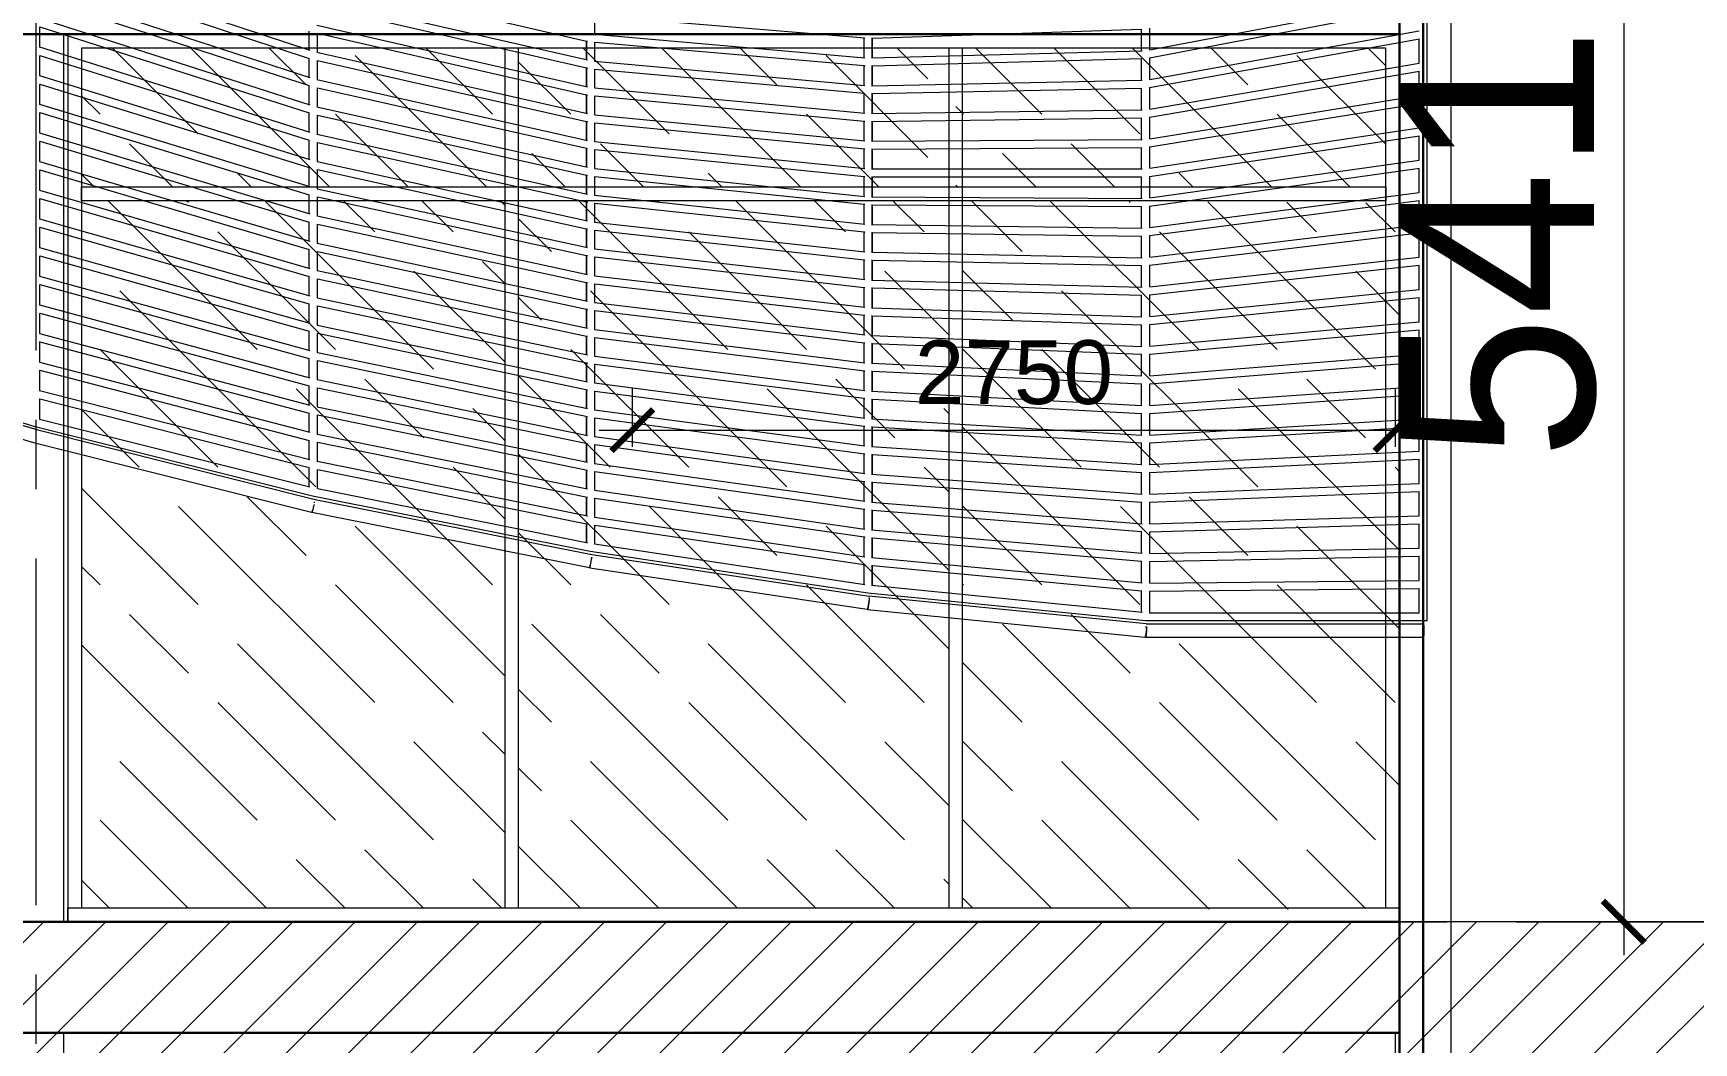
# Model space of a CAD drawing. Header units: millimetres. Extents: x 886808 to 1650903, y -1008069 to 230892.
# Drawn here: x 1042512 to 1048497, y -351847 to -348206 of the extents above; entities that cross this region are included whole.
import ezdxf

# ---------------------------------------------------------------- set-up
doc = ezdxf.new("R2010")
doc.units = ezdxf.units.MM
doc.linetypes.add('ACAD_ISO07W100', pattern=[3, 0, -3])
doc.linetypes.add('CENTER', pattern=[2, 1.25, -0.25, 0.25, -0.25])
doc.layers.get('0').update_dxf_attribs({"lineweight": 0})
for name, color, linetype, lineweight in [('03- Net Cua- 153', 153, 'Continuous', 9), ('8l NET TO', 8, 'Continuous', 9), ('A-Wall', 113, 'Continuous', 30), ('A_Dim', 8, 'Continuous', 5)]:
    doc.layers.add(name, color=color, linetype=linetype, lineweight=lineweight)
doc.styles.add('ISO2', font='')
doc.styles.add('TIÊU ĐỀ', font='arial.ttf', dxfattribs={"height": 230})
doc.styles.get('ISO2').set_extended_font_data('.VnAvantH')
doc.dimstyles.new('1-100', dxfattribs={"dimtxt": 230, "dimasz": 150, "dimexe": 150, "dimexo": 300, "dimgap": 90, "dimtad": 1, "dimdec": 0, "dimrnd": 5, "dimzin": 0, "dimtxsty": 'TIÊU ĐỀ', "dimblk": 'ARCHTICK', "dimcen": 100, "dimdle": 120, "dimclrd": 256, "dimclre": 256, "dimclrt": 2, "dimadec": 0, "dimazin": 0, "dimtfac": 1, "dimtdec": 0, "dimtix": 1, "dimtmove": 1, "dimatfit": 3, "dimldrblk": 'OPEN30', "dimfxl": 900, "dimtolj": 1, "dimtzin": 0, "dimlwd": 13, "dimlwe": 13, "dimarcsym": 1})
doc.dimstyles.new('Copy of 1-100-Ll', dxfattribs={"dimtxt": 700, "dimasz": 150, "dimexe": 150, "dimexo": 300, "dimgap": 90, "dimtad": 1, "dimdec": 0, "dimrnd": 5, "dimzin": 0, "dimtxsty": 'ISO2', "dimblk": 'ARCHTICK', "dimcen": 100, "dimdle": 120, "dimclrd": 256, "dimclre": 256, "dimclrt": 2, "dimadec": 0, "dimazin": 0, "dimtfac": 1, "dimtdec": 0, "dimtix": 1, "dimtmove": 1, "dimatfit": 3, "dimldrblk": 'OPEN30', "dimfxl": 900, "dimtolj": 1, "dimtzin": 0, "dimlwd": 13, "dimlwe": 13, "dimarcsym": 1})

# ---------------------------------------------------------------- blocks, each defined once
blk = doc.blocks.new('A$C62D649C3')
at = {"transparency": 33554636}
for p, q in [((32314.3, 9335.7), (32314.3, 12869.2)), ((27313.3, 11714.2), (28287.2, 11392.6)), ((27315.1, 11683.5), (28285.1, 11363.2)), ((27313.4, 11610.9), (28287.2, 11294.2)), ((28315.1, 11650.2), (29285.1, 11425.6)), ((27315.1, 11580.3), (28285.1, 11264.8)), ((28313.2, 11581.7), (29287.9, 11357.6)), ((28315.1, 11551.9), (29285.1, 11328.9)), ((31315.1, 11394.2), (32285.8, 11578.7)), ((27313.4, 11507.7), (28287.2, 11195.8)), ((29315.1, 11449.9), (29315.1, 11518)), ((29315.1, 11517.9), (30287.9, 11436.8)), ((31313.6, 11364.9), (32286.9, 11549.9)), ((27315.1, 11477.1), (28285.1, 11166.4)), ((27315.1, 11403.9), (27315.1, 11477.1)), ((28285.1, 11393.4), (28285.1, 11461.7)), ((28313.3, 11483.3), (29287.9, 11260.9)), ((28315.1, 11384.6), (28315.1, 11453.6)), ((28315.1, 11453.6), (29285.1, 11232.2)), ((29313.2, 11450), (30287.9, 11365.5)), ((30285.1, 11365.7), (30285.1, 11437.1)), ((30285.8, 11365.7), (30285.8, 11437)), ((30312.2, 11436.3), (30314.3, 11436.4)), ((30314.3, 11436.4), (30315.1, 11436.4)), ((30314.3, 11364.8), (30314.3, 11436.4)), ((30315.1, 11436.4), (31285.1, 11468.7)), ((30315.1, 11364.8), (30315.1, 11436.4)), ((31285.1, 11390.7), (31285.1, 11468.8)), ((31313.6, 11258.1), (32286.8, 11433.3)), ((31315.1, 11394.2), (31315.1, 11472)), ((31315.1, 11287.3), (32285.8, 11462.1)), ((32285.8, 11345.5), (32285.8, 11433.1)), ((27313.5, 11404.4), (28287.1, 11097.4)), ((27315.1, 11300.6), (27315.1, 11373.9)), ((27315.1, 11373.8), (28285.1, 11068)), ((28313.3, 11385), (29287.9, 11164.2)), ((29285.1, 11425.6), (29285.8, 11425.4)), ((29285.1, 11358.2), (29285.1, 11425.6)), ((29285.8, 11358.1), (29285.8, 11425.4)), ((29285.8, 11425.4), (29287.9, 11424.9)), ((29315.1, 11421.2), (30285.1, 11337.1)), ((29315.1, 11353.1), (29315.1, 11421.2)), ((30312.2, 11364.7), (31287.1, 11390.8)), ((28285.1, 11294.9), (28285.1, 11363.3)), ((28315.1, 11286.3), (28315.1, 11355.3)), ((28315.1, 11355.3), (28315.1, 11355.3)), ((28315.1, 11355.3), (29285.1, 11135.6)), ((29285.1, 11328.9), (29285.8, 11328.7)), ((29285.1, 11261.5), (29285.1, 11328.9)), ((29285.8, 11261.4), (29285.8, 11328.7)), ((29285.8, 11328.7), (29287.9, 11328.2)), ((29313.2, 11353.3), (30287.9, 11265.5)), ((29315.1, 11256.4), (29315.1, 11324.5)), ((29315.1, 11324.4), (30285.1, 11237.1)), ((30285.1, 11265.8), (30285.1, 11337.1)), ((30285.1, 11337.1), (30285.8, 11337)), ((30285.8, 11265.7), (30285.8, 11337)), ((30285.8, 11337), (30287.9, 11336.8)), ((30312.2, 11336.2), (30314.3, 11336.2)), ((30314.3, 11336.2), (30315.1, 11336.3)), ((30314.3, 11264.7), (30314.3, 11336.2)), ((30315.1, 11336.3), (31285.1, 11362.1)), ((30315.1, 11264.7), (30315.1, 11336.3)), ((31285.1, 11284.1), (31285.1, 11362.2)), ((31313.7, 11151.3), (32286.7, 11316.7)), ((31315.1, 11287.3), (31315.1, 11365.2)), ((31315.1, 11180.4), (32285.8, 11345.5)), ((32285.8, 11228.9), (32285.8, 11316.5)), ((27313.5, 11301.1), (28287.1, 10999)), ((27315.1, 11197.3), (27315.1, 11270.7)), ((27315.1, 11270.6), (28285.1, 10969.7)), ((28285.1, 11196.5), (28285.1, 11264.9)), ((28313.4, 11286.7), (29287.9, 11067.5)), ((28315.1, 11188), (28315.1, 11257)), ((28315.1, 11257), (29285.1, 11038.9)), ((29313.3, 11256.6), (30287.9, 11165.5)), ((30312.2, 11264.6), (31287, 11284.1)), ((30315.1, 11236.1), (31285.1, 11255.5)), ((31285.1, 11177.5), (31285.1, 11255.5)), ((31315.1, 11180.4), (31315.1, 11258.3)), ((27313.5, 11197.8), (28287.1, 10900.6)), ((29285.1, 11232.2), (29285.8, 11232)), ((29285.1, 11164.8), (29285.1, 11232.2)), ((29285.8, 11164.7), (29285.8, 11232)), ((29285.8, 11232), (29287.9, 11231.6)), ((29315.1, 11227.7), (30285.1, 11137.1)), ((29315.1, 11159.7), (29315.1, 11227.7)), ((30285.1, 11165.8), (30285.1, 11237.1)), ((30285.1, 11237.1), (30285.8, 11237)), ((30285.8, 11165.7), (30285.8, 11237)), ((30285.8, 11237), (30287.9, 11236.8)), ((30312.2, 11236), (30314.3, 11236.1)), ((30314.3, 11164.5), (30314.3, 11236.1)), ((30314.3, 11236.1), (30315.1, 11236.1)), ((30315.1, 11164.5), (30315.1, 11236.1)), ((31313.8, 11044.5), (32286.5, 11200.1)), ((31315.1, 11073.6), (32285.8, 11228.9)), ((32285.8, 11112.3), (32285.8, 11200)), ((27315.1, 11094.1), (27315.1, 11167.5)), ((27315.1, 11167.4), (28285.1, 10871.3)), ((28285.1, 11098.1), (28285.1, 11166.5)), ((28313.4, 11188.3), (29287.9, 10970.8)), ((28315.1, 11089.6), (28315.1, 11158.7)), ((28315.1, 11158.7), (29285.1, 10942.2)), ((29285.1, 11135.6), (29285.8, 11135.3)), ((29285.1, 11068.1), (29285.1, 11135.6)), ((29285.8, 11068), (29285.8, 11135.3)), ((29285.8, 11135.3), (29287.9, 11134.9)), ((29313.3, 11159.9), (30287.9, 11065.6)), ((30285.1, 11137.1), (30285.8, 11137)), ((30285.1, 11065.8), (30285.1, 11137.1)), ((30285.8, 11065.8), (30285.8, 11137)), ((30285.8, 11137), (30287.9, 11136.8)), ((30312.2, 11164.5), (31287, 11177.5)), ((30312.2, 11135.9), (30314.3, 11136)), ((30314.3, 11064.4), (30314.3, 11136)), ((30314.3, 11136), (30315.1, 11136)), ((30315.1, 11136), (31285.1, 11148.9)), ((30315.1, 11064.4), (30315.1, 11136)), ((31285.1, 11070.9), (31285.1, 11148.9)), ((31315.1, 11073.6), (31315.1, 11151.5)), ((27313.6, 11094.5), (28287.1, 10802.2)), ((28313.4, 11090), (29287.9, 10874.1)), ((29315.1, 11131), (30287.9, 11036.8)), ((29315.1, 11063), (29315.1, 11131)), ((31313.9, 10937.6), (32286.3, 11083.5)), ((31315.1, 10966.7), (32285.8, 11112.3)), ((32285.8, 10995.7), (32285.8, 11083.4)), ((27315.1, 10990.8), (27315.1, 11064.3)), ((27315.1, 11064.2), (28285.1, 10772.9)), ((28285.1, 10999.6), (28285.1, 11068.1)), ((28315.1, 10991.3), (28315.1, 11060.4)), ((28315.1, 11060.3), (29285.1, 10845.5)), ((29285.1, 11038.9), (29285.8, 11038.7)), ((29285.1, 10971.4), (29285.1, 11038.9)), ((29285.8, 10971.3), (29285.8, 11038.7)), ((29285.8, 11038.7), (29287.9, 11038.2)), ((29313.4, 11063.1), (30287.9, 10965.6)), ((29315.1, 11034.2), (29315.1, 11034.3)), ((29315.1, 11034.2), (30285.1, 10937.2)), ((29315.1, 10966.2), (29315.1, 11034.2)), ((30285.1, 10965.9), (30285.1, 11037.2)), ((30285.8, 10965.8), (30285.8, 11037.1)), ((30312.2, 11064.4), (31286.9, 11070.9)), ((30312.2, 11035.8), (30314.3, 11035.8)), ((30314.3, 11035.8), (30315.1, 11035.9)), ((30314.3, 10964.3), (30314.3, 11035.8)), ((30315.1, 11035.9), (31285.1, 11042.3)), ((30315.1, 10964.3), (30315.1, 11035.9)), ((31285.1, 10964.3), (31285.1, 11042.3)), ((31315.1, 10966.7), (31315.1, 11044.7)), ((27313.6, 10991.2), (28287.1, 10703.7)), ((27315.1, 10887.5), (27315.1, 10961)), ((27315.1, 10960.9), (28285.1, 10674.5)), ((28285.1, 10901.2), (28285.1, 10969.8)), ((28313.5, 10991.7), (29287.9, 10777.4)), ((28315.1, 10893), (28315.1, 10962.1)), ((28315.1, 10962), (29285.1, 10748.8)), ((29313.4, 10966.4), (30287.9, 10865.6)), ((30312.2, 10964.3), (31286.9, 10964.3)), ((31314, 10830.8), (32286.2, 10966.9)), ((31315.1, 10859.8), (32285.8, 10995.7)), ((32285.8, 10879.1), (32285.8, 10966.9)), ((28313.5, 10893.3), (29287.9, 10680.7)), ((29285.1, 10942.2), (29285.8, 10942)), ((29285.1, 10874.7), (29285.1, 10942.2)), ((29285.8, 10874.6), (29285.8, 10942)), ((29285.8, 10942), (29287.9, 10941.5)), ((29315.1, 10937.5), (30285.1, 10837.2)), ((29315.1, 10869.5), (29315.1, 10937.5)), ((30285.1, 10937.2), (30285.8, 10937.1)), ((30285.1, 10865.9), (30285.1, 10937.2)), ((30285.8, 10865.8), (30285.8, 10937.1)), ((30285.8, 10937.1), (30287.9, 10936.9)), ((30312.2, 10935.7), (31285.1, 10935.7)), ((30314.3, 10864.2), (30314.3, 10935.7)), ((30315.1, 10864.2), (30315.1, 10935.7)), ((30315.1, 10935.7), (30315.1, 10935.7)), ((31285.1, 10857.7), (31285.1, 10935.7)), ((31315.1, 10859.8), (31315.1, 10937.8)), ((27313.6, 10888), (28287.1, 10605.3)), ((27315.1, 10784.3), (27315.1, 10857.8)), ((27315.1, 10857.7), (28285.1, 10576.1)), ((28285.1, 10802.8), (28285.1, 10871.3)), ((28315.1, 10794.7), (28315.1, 10863.8)), ((28315.1, 10863.7), (29285.1, 10652.1)), ((29285.1, 10845.5), (29285.8, 10845.3)), ((29285.1, 10778), (29285.1, 10845.5)), ((29285.8, 10777.9), (29285.8, 10845.3)), ((29285.8, 10845.3), (29287.9, 10844.8)), ((29313.5, 10869.7), (30287.9, 10765.6)), ((29315.1, 10840.8), (30285.1, 10737.2)), ((29315.1, 10772.8), (29315.1, 10840.8)), ((30285.1, 10837.2), (30285.8, 10837.1)), ((30285.1, 10765.9), (30285.1, 10837.2)), ((30285.8, 10765.9), (30285.8, 10837.1)), ((30285.8, 10837.1), (30287.9, 10836.9)), ((30312.2, 10864.2), (31286.8, 10857.7)), ((30312.2, 10835.6), (30314.3, 10835.6)), ((30314.3, 10764), (30314.3, 10835.6)), ((30314.3, 10835.6), (30315.1, 10835.6)), ((30315.1, 10835.6), (31285.1, 10829.1)), ((30315.1, 10764), (30315.1, 10835.6)), ((31314.1, 10724), (32286, 10850.3)), ((31315.1, 10752.9), (32285.8, 10879.1)), ((32285.8, 10762.5), (32285.8, 10850.3)), ((27313.6, 10784.7), (28287.1, 10506.9)), ((28285.1, 10704.3), (28285.1, 10773)), ((28313.6, 10795), (29287.9, 10584)), ((29313.5, 10773), (30287.9, 10665.7)), ((31285.1, 10751.1), (31285.1, 10829.1)), ((31315.1, 10752.9), (31315.1, 10831)), ((27315.1, 10681), (27315.1, 10754.6)), ((27315.1, 10754.5), (28285.1, 10477.7)), ((28315.1, 10696.3), (28315.1, 10765.5)), ((28315.1, 10765.4), (29285.1, 10555.4)), ((29285.1, 10748.8), (29285.8, 10748.6)), ((29285.1, 10681.3), (29285.1, 10748.8)), ((29285.8, 10681.2), (29285.8, 10748.6)), ((29285.8, 10748.6), (29287.9, 10748.1)), ((29315.1, 10676.1), (29315.1, 10744.1)), ((29315.1, 10744), (30285.1, 10637.2)), ((30285.1, 10737.2), (30285.8, 10737.1)), ((30285.1, 10666), (30285.1, 10737.2)), ((30285.8, 10665.9), (30285.8, 10737.1)), ((30285.8, 10737.1), (30287.9, 10736.9)), ((30312.2, 10764.1), (31286.7, 10751.1)), ((30312.2, 10735.5), (30314.3, 10735.5)), ((30314.3, 10663.9), (30314.3, 10735.5)), ((30314.3, 10735.5), (30315.1, 10735.5)), ((30315.1, 10663.9), (30315.1, 10735.5)), ((30315.1, 10735.5), (31285.1, 10722.5)), ((31285.1, 10644.5), (31285.1, 10722.5)), ((31315.1, 10646), (32285.8, 10762.5)), ((31315.1, 10617.3), (32285.8, 10733.7)), ((31315.1, 10646), (31315.1, 10724.1)), ((32285.8, 10645.8), (32285.8, 10733.7)), ((32285.8, 10733.7), (32285.9, 10733.7)), ((27313.6, 10681.4), (28287.1, 10408.5)), ((28285.1, 10605.9), (28285.1, 10674.5)), ((28313.6, 10696.7), (29287.9, 10487.3)), ((28315.1, 10598), (28315.1, 10667.1)), ((28315.1, 10667.1), (29285.1, 10458.7)), ((29313.5, 10676.3), (30287.9, 10565.7)), ((30312.2, 10664), (31286.7, 10644.4)), ((27315.1, 10577.7), (27315.1, 10651.4)), ((27315.1, 10651.3), (28285.1, 10379.3)), ((28313.6, 10598.3), (29287.9, 10390.6)), ((29285.1, 10652.1), (29285.8, 10651.9)), ((29285.1, 10584.6), (29285.1, 10652.1)), ((29285.8, 10584.5), (29285.8, 10651.9)), ((29285.8, 10651.9), (29287.9, 10651.4)), ((29315.1, 10579.4), (29315.1, 10647.4)), ((29315.1, 10647.3), (30285.1, 10537.3)), ((30285.1, 10637.2), (30285.8, 10637.1)), ((30285.1, 10566), (30285.1, 10637.2)), ((30285.8, 10565.9), (30285.8, 10637.1)), ((30285.8, 10637.1), (30287.9, 10636.9)), ((30312.2, 10635.4), (30314.3, 10635.4)), ((30314.3, 10563.8), (30314.3, 10635.4)), ((30314.3, 10635.4), (30315.1, 10635.4)), ((30315.1, 10563.8), (30315.1, 10635.4)), ((30315.1, 10635.4), (31285.1, 10615.9)), ((31285.1, 10537.9), (31285.1, 10615.9)), ((31314.1, 10617.2), (31315.1, 10617.3)), ((31314.2, 10510.4), (32285.8, 10617.2)), ((31315.1, 10539.2), (32285.8, 10645.9)), ((31315.1, 10539.2), (31315.1, 10617.3)), ((32285.8, 10529.1), (32285.8, 10617.2)), ((32285.8, 10617.2), (32285.8, 10617.2)), ((27313.6, 10578.1), (28287.1, 10310)), ((27315.1, 10474.5), (27315.1, 10548.1)), ((27315.1, 10548), (28285.1, 10280.9)), ((28285.1, 10507.5), (28285.1, 10576.1)), ((28315.1, 10499.7), (28315.1, 10568.8)), ((28315.1, 10568.8), (29285.1, 10362)), ((29285.1, 10555.4), (29285.8, 10555.2)), ((29285.1, 10487.9), (29285.1, 10555.4)), ((29285.8, 10487.8), (29285.8, 10555.2)), ((29285.8, 10555.2), (29287.9, 10554.7)), ((29313.6, 10579.5), (30287.9, 10465.7)), ((29315.1, 10550.6), (30285.1, 10437.3)), ((29315.1, 10482.6), (29315.1, 10550.6)), ((30285.1, 10537.3), (30285.8, 10537.2)), ((30285.1, 10466), (30285.1, 10537.3)), ((30285.8, 10466), (30285.8, 10537.2)), ((30285.8, 10537.2), (30287.9, 10536.9)), ((30312.2, 10563.9), (31286.7, 10537.8)), ((30312.2, 10535.3), (30314.3, 10535.2)), ((30314.3, 10463.7), (30314.3, 10535.2)), ((30314.3, 10535.2), (30315.1, 10535.2)), ((30315.1, 10463.7), (30315.1, 10535.2)), ((30315.1, 10535.2), (31285.1, 10509.3)), ((27313.6, 10474.9), (28287.1, 10211.6)), ((28285.1, 10409), (28285.1, 10477.8)), ((28313.6, 10500), (29287.9, 10293.9)), ((29313.6, 10482.8), (30287.9, 10365.7)), ((31285.1, 10431.3), (31285.1, 10509.3)), ((31314.3, 10403.5), (32285.8, 10500.6)), ((31315.1, 10432.3), (32285.8, 10529.3)), ((31315.1, 10432.3), (31315.1, 10510.4)), ((32285.8, 10412.4), (32285.8, 10500.8)), ((27315.1, 10371.2), (27315.1, 10444.9)), ((27315.1, 10444.8), (28285.1, 10182.5)), ((28315.1, 10401.4), (28315.1, 10470.5)), ((28315.1, 10470.5), (29285.1, 10265.4)), ((29285.1, 10458.7), (29285.8, 10458.5)), ((29285.1, 10391.2), (29285.1, 10458.7)), ((29285.8, 10391.1), (29285.8, 10458.5)), ((29285.8, 10458.5), (29287.9, 10458.1)), ((29315.1, 10453.9), (30285.1, 10337.3)), ((29315.1, 10385.9), (29315.1, 10453.9)), ((30285.1, 10437.3), (30285.8, 10437.2)), ((30285.1, 10366.1), (30285.1, 10437.3)), ((30285.8, 10366), (30285.8, 10437.2)), ((30285.8, 10437.2), (30287.9, 10436.9)), ((30312.2, 10463.8), (31286.6, 10431.2)), ((30312.2, 10435.2), (30314.3, 10435.1)), ((30314.3, 10363.6), (30314.3, 10435.1)), ((30314.3, 10435.1), (30315.1, 10435.1)), ((30315.1, 10435.1), (31285.1, 10402.7)), ((30315.1, 10363.6), (30315.1, 10435.1)), ((27313.6, 10371.6), (28287.2, 10113.2)), ((28285.1, 10310.6), (28285.1, 10379.4)), ((28313.6, 10401.7), (29287.9, 10197.2)), ((28315.1, 10303.1), (28315.1, 10372.2)), ((28315.1, 10372.2), (29287.9, 10168)), ((29285.1, 10362), (29285.8, 10361.8)), ((29285.1, 10294.5), (29285.1, 10362)), ((29285.8, 10294.4), (29285.8, 10361.8)), ((29285.8, 10361.8), (29287.9, 10361.4)), ((29313.6, 10386.1), (30287.9, 10265.8)), ((29315.1, 10289.2), (29315.1, 10357.2)), ((29315.1, 10357.1), (30287.9, 10237)), ((30312.2, 10363.7), (31286.6, 10324.7)), ((31285.1, 10324.7), (31285.1, 10402.7)), ((31314.3, 10296.7), (32285.8, 10384.1)), ((31315.1, 10325.5), (32285.8, 10412.8)), ((31315.1, 10325.4), (31315.1, 10403.6)), ((32285.8, 10295.8), (32285.8, 10384.3)), ((26296.2, 10336.1), (27293, 10037.5)), ((26307.6, 10322.8), (27307.6, 10023.2)), ((27315.1, 10267.9), (27315.1, 10341.7)), ((27315.1, 10341.6), (28285.1, 10084.1)), ((28313.6, 10303.4), (28315.1, 10303.1)), ((28315.1, 10303.1), (29287.9, 10100.6)), ((30285.1, 10337.3), (30285.8, 10337.2)), ((30285.1, 10266.1), (30285.1, 10337.3)), ((30285.8, 10266), (30285.8, 10337.2)), ((30285.8, 10337.2), (30287.9, 10337)), ((30312.2, 10335.1), (30314.3, 10335)), ((30314.3, 10263.5), (30314.3, 10335)), ((30314.3, 10335), (30315.1, 10335)), ((30315.1, 10263.4), (30315.1, 10335)), ((30315.1, 10335), (31285.1, 10296.1)), ((31285.1, 10218.1), (31285.1, 10296.1)), ((31315.1, 10218.6), (31315.1, 10296.8)), ((31315.1, 10218.6), (32285.8, 10296.2)), ((26293.1, 10277), (27292, 9977.8)), ((27313.6, 10268.3), (28287.2, 10014.8)), ((27315.1, 10238.4), (28285.1, 9985.8)), ((27315.1, 10164.7), (27315.1, 10238.4)), ((28285.1, 10212.2), (28285.1, 10281)), ((28315.1, 10204.8), (28315.1, 10273.9)), ((28315.1, 10273.9), (28315.1, 10273.9)), ((28315.1, 10273.9), (29287.9, 10071.4)), ((29285.1, 10265.4), (29285.8, 10265.2)), ((29285.1, 10197.9), (29285.1, 10265.4)), ((29285.8, 10197.7), (29285.8, 10265.2)), ((29285.8, 10265.2), (29287.9, 10264.7)), ((29313.6, 10289.4), (30287.9, 10165.8)), ((29315.1, 10192.5), (29315.1, 10260.5)), ((29315.1, 10260.4), (30285.1, 10137.4)), ((30285.1, 10166.2), (30285.1, 10237.4)), ((30285.8, 10166.1), (30285.8, 10237.2)), ((30312.2, 10263.6), (31286.6, 10218.1)), ((30312.2, 10235), (30314.3, 10234.9)), ((30314.3, 10163.4), (30314.3, 10234.9)), ((30314.3, 10234.9), (30315.1, 10234.9)), ((30315.1, 10163.3), (30315.1, 10234.9)), ((30315.1, 10234.9), (31285.1, 10189.6)), ((31314.4, 10189.9), (32285.8, 10267.5)), ((32285.8, 10179.3), (32285.8, 10267.9)), ((28285.1, 10113.7), (28285.1, 10182.6)), ((28313.6, 10205.1), (29287.9, 10003.9)), ((28315.1, 10106.5), (28315.1, 10175.6)), ((28315.1, 10175.6), (29287.9, 9974.7)), ((29313.6, 10192.7), (30287.9, 10065.9)), ((31285.1, 10111.6), (31285.1, 10189.6)), ((31315.1, 10218.6), (31315.1, 10218.6)), ((31315.1, 10111.8), (31315.1, 10190)), ((31315.1, 10111.8), (32285.8, 10179.7)), ((27313.5, 10165.1), (28287.3, 9916.3)), ((27315.1, 10135.2), (28285.1, 9887.4)), ((27315.1, 10061.5), (27315.1, 10135.2)), ((29285.1, 10101.2), (29285.1, 10168.7)), ((29285.8, 10101), (29285.8, 10168.5)), ((29315.1, 10163.7), (30285.1, 10037.4)), ((29315.1, 10095.8), (29315.1, 10163.7)), ((29315.1, 10163.7), (29315.1, 10163.7)), ((30285.1, 10137.4), (30285.8, 10137.3)), ((30285.1, 10066.2), (30285.1, 10137.4)), ((30285.8, 10066.1), (30285.8, 10137.3)), ((30285.8, 10137.3), (30287.9, 10137)), ((30312.2, 10163.5), (31286.6, 10111.5)), ((30312.2, 10134.9), (30314.3, 10134.8)), ((30314.3, 10063.3), (30314.3, 10134.8)), ((30314.3, 10134.8), (30315.1, 10134.8)), ((30315.1, 10063.3), (30315.1, 10134.8)), ((30315.1, 10134.8), (31285.1, 10083)), ((31314.4, 10083.1), (32285.8, 10151)), ((32285.8, 10062.8), (32285.8, 10151.4)), ((27313.5, 10061.9), (28287.3, 9818)), ((27313.5, 10061.8), (28287.4, 9817.9)), ((28285.1, 10015.3), (28285.1, 10084.2)), ((28313.6, 10106.8), (29287.9, 9907.2)), ((28315.1, 10008.2), (28315.1, 10077.3)), ((28315.1, 10077.3), (29287.9, 9878)), ((29285.1, 10004.5), (29285.1, 10072)), ((29285.8, 10004.3), (29285.8, 10071.8)), ((29313.6, 10096), (30287.9, 9965.9)), ((29315.1, 10067), (30287.9, 9937.1)), ((29315.1, 9999.1), (29315.1, 10067)), ((30312.2, 10063.4), (31286.6, 10004.9)), ((31285.1, 10005), (31285.1, 10083)), ((31315.1, 10004.9), (31315.1, 10083.1)), ((31315.1, 10005), (32285.8, 10063.1)), ((27293, 10037.5), (28297.6, 9786)), ((27307.6, 10023.2), (28306.4, 9773.1)), ((28313.5, 10008.5), (29287.9, 9810.5)), ((29313.6, 9999.3), (30287.9, 9866)), ((30285.1, 10037.4), (30285.8, 10037.3)), ((30285.1, 9966.3), (30285.1, 10037.4)), ((30285.8, 9966.2), (30285.8, 10037.3)), ((30285.8, 10037.3), (30287.9, 10037)), ((30312.2, 10034.8), (30314.3, 10034.7)), ((30314.3, 9963.2), (30314.3, 10034.7)), ((30314.3, 10034.7), (30315.1, 10034.7)), ((30315.1, 9963.2), (30315.1, 10034.7)), ((30315.1, 10034.7), (31285.1, 9976.4)), ((31314.5, 9976.3), (32285.8, 10034.5)), ((32285.8, 9946.4), (32285.8, 10034.8)), ((27292, 9977.8), (28293.8, 9726.9)), ((28285.1, 9916.9), (28285.1, 9985.8)), ((28315.1, 9909.9), (28315.1, 9979)), ((28315.1, 9979), (29287.9, 9781.4)), ((29285.1, 9907.8), (29285.1, 9975.3)), ((29285.8, 9907.6), (29285.8, 9975.1)), ((29315.1, 9970.3), (30285.1, 9837.6)), ((29315.1, 9902.4), (29315.1, 9970.3)), ((30285.1, 9866.4), (30285.1, 9937.5)), ((30285.8, 9866.3), (30285.8, 9937.4)), ((30312.2, 9963.4), (31286.6, 9898.3)), ((30312.2, 9934.7), (30314.3, 9934.6)), ((30314.3, 9863.1), (30314.3, 9934.6)), ((30314.3, 9934.6), (30315.1, 9934.6)), ((30315.1, 9863.1), (30315.1, 9934.6)), ((30315.1, 9934.6), (31285.1, 9869.8)), ((31285.1, 9898.5), (31285.1, 9976.4)), ((31315.1, 9898.1), (31315.1, 9976.3)), ((31315.1, 9898.2), (32285.8, 9946.6)), ((28285.1, 9818.5), (28285.1, 9887.4)), ((28313.5, 9910.2), (29287.9, 9713.9)), ((28315.1, 9811.6), (28315.1, 9880.7)), ((28315.1, 9880.7), (29285.1, 9685.3)), ((29285.1, 9811.1), (29285.1, 9878.7)), ((29285.8, 9811), (29285.8, 9878.5)), ((29313.6, 9902.6), (30287.9, 9766)), ((31314.5, 9869.5), (32285.8, 9918)), ((32285.8, 9918), (32285.8, 9918.2)), ((32285.8, 9830), (32285.8, 9918)), ((29315.1, 9873.6), (30285.1, 9737.6)), ((29315.1, 9805.8), (29315.1, 9873.6)), ((30285.1, 9837.6), (30285.8, 9837.4)), ((30285.1, 9766.4), (30285.1, 9837.6)), ((30285.8, 9766.3), (30285.8, 9837.4)), ((30285.8, 9837.4), (30287.9, 9837.1)), ((30312.2, 9863.3), (31286.7, 9791.8)), ((30312.2, 9834.7), (30314.3, 9834.5)), ((30314.3, 9763.1), (30314.3, 9834.5)), ((30314.3, 9834.5), (30315.1, 9834.5)), ((30315.1, 9763), (30315.1, 9834.5)), ((30315.1, 9834.5), (31285.1, 9763.3)), ((31285.1, 9791.9), (31285.1, 9869.8)), ((31315.1, 9791.3), (31315.1, 9869.5)), ((31315.1, 9791.4), (32285.8, 9830.1)), ((28297.6, 9786), (29297.6, 9586.2)), ((28303.6, 9764.4), (28302.9, 9761)), ((28305, 9773.3), (28306.4, 9773.1)), ((28306.4, 9773.1), (28306.4, 9773)), ((28306.4, 9773.1), (29303.8, 9573.7)), ((28315.1, 9811.6), (29285.1, 9617.8)), ((29285.1, 9714.4), (29285.1, 9782)), ((29285.8, 9714.3), (29285.8, 9781.8)), ((29313.5, 9806), (30287.9, 9666.1)), ((29315.1, 9709.1), (29315.1, 9776.9)), ((29315.1, 9776.9), (30285.1, 9637.7)), ((30312.2, 9763.2), (31286.7, 9685.2)), ((31285.1, 9685.4), (31285.1, 9763.3)), ((31314.5, 9762.7), (32285.8, 9801.5)), ((31315.1, 9684.5), (31315.1, 9762.7)), ((32285.8, 9713.6), (32285.8, 9801.6)), ((28294.9, 9726.9), (28293.8, 9726.9)), ((28297.8, 9735.3), (28294.9, 9726.9)), ((28295.2, 9726.7), (28295.5, 9728.7)), ((28295.7, 9726.7), (28295.2, 9726.7)), ((28295.2, 9726.7), (29295.2, 9526.9)), ((28297.8, 9735.6), (28295.7, 9726.7)), ((28297.9, 9735.7), (28297.8, 9735.6)), ((28299.7, 9742.3), (28297.9, 9735.7)), ((28297.9, 9735.7), (28297.9, 9735.7)), ((28300.9, 9750), (28299.5, 9743.5)), ((28300.9, 9750.1), (28300.9, 9750)), ((28302.7, 9754.1), (28301.8, 9750)), ((28301.8, 9750), (28301.8, 9749.9)), ((29313.5, 9709.3), (30287.9, 9566.2)), ((30285.1, 9666.5), (30285.1, 9737.6)), ((30285.1, 9737.6), (30285.8, 9737.5)), ((30285.8, 9666.4), (30285.8, 9737.5)), ((30285.8, 9737.5), (30287.9, 9737.2)), ((30312.2, 9734.6), (30314.3, 9734.4)), ((30314.3, 9663), (30314.3, 9734.4)), ((30314.3, 9734.4), (30315.1, 9734.4)), ((30315.1, 9662.9), (30315.1, 9734.4)), ((30315.1, 9734.4), (31285.1, 9656.7)), ((31315.1, 9684.6), (32285.8, 9713.6)), ((29285.1, 9685.3), (29285.8, 9685.1)), ((29285.1, 9617.8), (29285.1, 9685.3)), ((29285.8, 9617.6), (29285.8, 9685.1)), ((29285.8, 9685.1), (29287.9, 9684.7)), ((29315.1, 9612.4), (29315.1, 9680.2)), ((29315.1, 9680.2), (30285.1, 9537.8)), ((30285.1, 9566.6), (30285.1, 9637.7)), ((30285.1, 9637.7), (30285.8, 9637.5)), ((30285.8, 9566.5), (30285.8, 9637.5)), ((30285.8, 9637.5), (30287.9, 9637.2)), ((30312.2, 9663.2), (31286.8, 9578.7)), ((31285.1, 9578.8), (31285.1, 9656.7)), ((31314.4, 9655.9), (32285.8, 9685)), ((31315.1, 9577.8), (31315.1, 9656)), ((32285.8, 9597.1), (32285.8, 9685)), ((29285.1, 9617.8), (29287.9, 9617.2)), ((29297.6, 9586.2), (30298.3, 9435.8)), ((29313.4, 9612.6), (30287.9, 9466.3)), ((30312.2, 9634.5), (30314.3, 9634.4)), ((30314.3, 9563), (30314.3, 9634.4)), ((30314.3, 9634.4), (30315.1, 9634.3)), ((30315.1, 9562.9), (30315.1, 9634.3)), ((30315.1, 9634.3), (31285.1, 9550.2)), ((31315.1, 9577.8), (32285.8, 9597.2)), ((29295.7, 9526.9), (29295.2, 9526.9)), ((29297.8, 9535.8), (29295.7, 9526.9)), ((29296.3, 9526.7), (29296.9, 9532)), ((29296.8, 9526.7), (29296.3, 9526.7)), ((29296.3, 9526.7), (30296.3, 9376.5)), ((29298.5, 9535.7), (29296.8, 9526.7)), ((29300.5, 9548.2), (29297.8, 9535.8)), ((29300.5, 9548.2), (29298.5, 9535.7)), ((29300.9, 9550.2), (29300.5, 9548.2)), ((29300.8, 9550.2), (29300.5, 9548.2)), ((29302.8, 9564.7), (29300.8, 9550.2)), ((29303.6, 9564.6), (29300.9, 9550.2)), ((29303.8, 9573.7), (30302.8, 9423.7)), ((30285.1, 9537.8), (30285.8, 9537.6)), ((30285.1, 9466.7), (30285.1, 9537.8)), ((30285.8, 9466.6), (30285.8, 9537.6)), ((30285.8, 9537.6), (30287.9, 9537.3)), ((30312.2, 9563.2), (31286.9, 9472.2)), ((30312.2, 9534.5), (30315.1, 9534.2)), ((30314.3, 9462.9), (30314.3, 9534.3)), ((30315.1, 9462.9), (30315.1, 9534.2)), ((30315.1, 9534.2), (31285.1, 9443.7)), ((31285.1, 9472.3), (31285.1, 9550.2)), ((31314.4, 9549.2), (32286.1, 9568.6)), ((31315.1, 9471), (31315.1, 9549.2)), ((32285.8, 9480.7), (32285.8, 9568.6)), ((30312.2, 9463.2), (31287, 9365.7)), ((31315.1, 9471), (32285.8, 9480.7)), ((30298.3, 9435.8), (31299.4, 9335.7)), ((30300.8, 9400), (30298.5, 9385.5)), ((30301.8, 9400), (30300, 9385.4)), ((30302.8, 9414.5), (30300.8, 9400)), ((30302.9, 9414.6), (30301.8, 9400)), ((30302.9, 9415.6), (30302.8, 9414.5)), ((30302.9, 9415.6), (30302.9, 9418.8)), ((30302.9, 9415.6), (30302.9, 9414.6)), ((31302.1, 9323.7), (30303.8, 9423.5)), ((31285.1, 9443.7), (31286.6, 9443.5)), ((31285.1, 9365.9), (31285.1, 9443.7)), ((31314.3, 9442.4), (32286.4, 9452.1)), ((31315.1, 9364.3), (31315.1, 9442.4)), ((32285.8, 9364.3), (32285.8, 9452.1)), ((30296.8, 9376.5), (30296.3, 9376.5)), ((30298.5, 9385.5), (30296.8, 9376.5)), ((30297.2, 9376.3), (30297.2, 9378.7)), ((30298.3, 9376.3), (30297.2, 9376.3)), ((30297.2, 9376.3), (31297.2, 9276.3)), ((30300, 9385.4), (30298.3, 9376.3)), ((31287.1, 9365.6), (31287, 9365.7)), ((31313.9, 9364.3), (32285.8, 9364.3)), ((31298.3, 9276.3), (31297.2, 9276.3)), ((31300, 9285.4), (31298.3, 9276.3)), ((31299.3, 9276.2), (31298.9, 9279.4)), ((31300.8, 9276.2), (31299.3, 9276.2)), ((31299.4, 9335.7), (32215.3, 9335.7)), ((31301.8, 9300), (31300, 9285.4)), ((31302.1, 9285.3), (31300.8, 9276.2)), ((31300.8, 9276.2), (32300.8, 9276.2)), ((31302.3, 9306.8), (31301.8, 9300)), ((31302.1, 9323.7), (32215.3, 9323.8)), ((31302.3, 9306.8), (31302.1, 9314.7)), ((31302.6, 9300), (31302.1, 9285.3)), ((31302.9, 9314.6), (31302.3, 9306.8)), ((31302.3, 9306.8), (31302.6, 9300)), ((32215.3, 9335.7), (32314.3, 9335.7)), ((32215.3, 9323.8), (32300.8, 9323.8)), ((32300.8, 9323.8), (32302.1, 9314.7)), ((32302.1, 9285.3), (32300.8, 9276.2)), ((32302.1, 9314.7), (32302.6, 9300)), ((32302.6, 9300), (32302.1, 9285.3))]:
    blk.add_line(p, q, dxfattribs=at)
blk = doc.blocks.new('_ArchTick')
at = {"color": 0, "linetype": 'ByBlock', "const_width": 0.15}
blk.add_lwpolyline([(-0.5, -0.5), (0.5, 0.5)], dxfattribs=at)
blk = doc.blocks.new('*D659')
at = {"layer": 'A_Dim', "lineweight": 13, "transparency": 16777216}
for p, q in [((1044671.8, -349697.6), (1044671.8, -349487.5)), ((1047421.8, -349697.6), (1047421.8, -349487.5)), ((1044551.8, -349637.5), (1047541.8, -349637.5))]:
    blk.add_line(p, q, dxfattribs=at)
at = {"layer": 'Defpoints', "color": 0, "transparency": 16777216}
for p in [(1047421.8, -349637.5), (1044671.8, -349997.6), (1047421.8, -349997.6)]:
    blk.add_point(p, dxfattribs=at)
at = {"layer": 'A_Dim', "lineweight": 13, "transparency": 16777216, "xscale": 150, "yscale": 150, "zscale": 150, "rotation": 180}
blk.add_blockref('_ArchTick', (1044671.8, -349637.5), dxfattribs=at)
at = {"layer": 'A_Dim', "lineweight": 13, "transparency": 16777216, "xscale": 150, "yscale": 150, "zscale": 150}
blk.add_blockref('_ArchTick', (1047421.8, -349637.5), dxfattribs=at)
at = {"layer": 'A_Dim', "color": 2, "transparency": 16777216, "insert": (1046046.8, -349430), "char_height": 230, "attachment_point": 5, "style": 'TIÊU ĐỀ'}
blk.add_mtext('\\A1;2750', dxfattribs=at)
blk = doc.blocks.new('_Open30')
at = {"color": 0, "linetype": 'ByBlock', "lineweight": -2}
for p, q in [((-1, 0.268), (0, 0)), ((0, 0), (-1, -0.268)), ((0, 0), (-1, 0))]:
    blk.add_line(p, q, dxfattribs=at)
blk = doc.blocks.new('*D1484')
at = {"layer": 'A_Dim', "lineweight": 13, "transparency": 16777216}
for p, q in [((1048244.5, -345878.1), (1048244.5, -351530.1)), ((1047736.8, -345998.1), (1048394.5, -345998.1)), ((1047921.8, -351410.1), (1048394.5, -351410.1))]:
    blk.add_line(p, q, dxfattribs=at)
at = {"layer": 'Defpoints', "color": 0, "transparency": 16777216}
for p in [(1047436.8, -345998.1), (1047621.8, -351410.1), (1048244.5, -351410.1)]:
    blk.add_point(p, dxfattribs=at)
at = {"layer": 'A_Dim', "lineweight": 13, "transparency": 16777216, "xscale": 150, "yscale": 150, "zscale": 150}
for p, rotation in [((1048244.5, -345998.1), 90), ((1048244.5, -351410.1), 270)]:
    blk.add_blockref('_ArchTick', p, dxfattribs=dict(at, rotation=rotation))
at = {"layer": 'A_Dim', "color": 2, "transparency": 16777216, "insert": (1047792.5, -348704.1), "char_height": 700, "attachment_point": 5, "rotation": 90, "style": 'ISO2'}
blk.add_mtext('\\A1;5410', dxfattribs=at)
blk = doc.blocks.new('*D1485')
at = {"layer": 'A_Dim', "lineweight": 13, "transparency": 16777216}
for p, q in [((1019521.8, -351110.1), (1019521.8, -343046.5)), ((1047521.8, -346125.5), (1047521.8, -343046.5)), ((1019401.8, -343196.5), (1047641.8, -343196.5))]:
    blk.add_line(p, q, dxfattribs=at)
at = {"layer": 'Defpoints', "color": 0, "transparency": 16777216}
for p in [(1047521.8, -343196.5), (1047521.8, -346425.5), (1019521.8, -351410.1)]:
    blk.add_point(p, dxfattribs=at)
at = {"layer": 'A_Dim', "lineweight": 13, "transparency": 16777216, "xscale": 150, "yscale": 150, "zscale": 150, "rotation": 180}
blk.add_blockref('_ArchTick', (1019521.8, -343196.5), dxfattribs=at)
at = {"layer": 'A_Dim', "lineweight": 13, "transparency": 16777216, "xscale": 150, "yscale": 150, "zscale": 150}
blk.add_blockref('_ArchTick', (1047521.8, -343196.5), dxfattribs=at)
at = {"layer": 'A_Dim', "color": 2, "transparency": 16777216, "insert": (1033521.8, -342744.5), "char_height": 700, "attachment_point": 5, "style": 'ISO2'}
blk.add_mtext('\\A1;28000', dxfattribs=at)

msp = doc.modelspace()

# ---------------------------------------------------------------- hatches: boundary and pattern name
at = {"layer": 'A_Dim', "transparency": 33554534}
h = msp.add_hatch(dxfattribs=at)
h.set_pattern_fill('GOST_WOOD', color=256, scale=100, angle=45)
h.set_pattern_definition([(135, (-400027.74, -231402.14), (424.26407, 424.26407), [1000, -200]), (135, (-399744.9, -231402.14), (424.26407, 424.26407), [600, -150, 300, -150]), (135, (-399391.34, -231472.86), (424.26407, 424.26407), [1000, -200])])
h.paths.add_polyline_path([(1030886.8, -348810.1), (1029841.8, -348810.1), (1029841.8, -351360.1), (1030886.8, -351360.1)])
h.paths.add_polyline_path([(1030886.8, -348260.1), (1029841.8, -348260.1), (1029841.8, -348760.1), (1030886.8, -348760.1)])
h.paths.add_polyline_path([(1029791.8, -348260.1), (1028186.8, -348260.1), (1028186.8, -348760.1), (1029791.8, -348760.1)])
h.paths.add_polyline_path([(1028136.8, -348260.1), (1026531.8, -348260.1), (1026531.8, -348760.1), (1028136.8, -348760.1)])
h.paths.add_polyline_path([(1026481.8, -348260.1), (1025436.8, -348260.1), (1025436.8, -348760.1), (1026481.8, -348760.1)])
h.paths.add_polyline_path([(1026481.8, -348810.1), (1025436.8, -348810.1), (1025436.8, -351360.1), (1026481.8, -351360.1)])
h.paths.add_polyline_path([(1028186.8, -350660.1), (1028136.8, -350660.1), (1028136.8, -351360.1), (1028186.8, -351360.1)])
h.paths.add_polyline_path([(1029791.8, -350660.1), (1028186.8, -350660.1), (1028186.8, -351360.1), (1029791.8, -351360.1)])
h.paths.add_polyline_path([(1028136.8, -350660.1), (1026531.8, -350660.1), (1026531.8, -351360.1), (1028136.8, -351360.1)])
h.paths.add_polyline_path([(1025136.8, -348810.1), (1024141.8, -348810.1), (1024141.8, -351360.1), (1025136.8, -351360.1)])
h.paths.add_polyline_path([(1025136.8, -348260.1), (1024141.8, -348260.1), (1024141.8, -348760.1), (1025136.8, -348760.1)])
h.paths.add_polyline_path([(1024091.8, -348260.1), (1022486.8, -348260.1), (1022486.8, -348760.1), (1024091.8, -348760.1)])
h.paths.add_polyline_path([(1022436.8, -348260.1), (1020831.8, -348260.1), (1020831.8, -348760.1), (1022436.8, -348760.1)])
h.paths.add_polyline_path([(1020781.8, -348260.1), (1019786.8, -348260.1), (1019786.8, -348760.1), (1020781.8, -348760.1)])
h.paths.add_polyline_path([(1020781.8, -348810.1), (1019786.8, -348810.1), (1019786.8, -351360.1), (1020781.8, -351360.1)])
h.paths.add_polyline_path([(1022436.8, -348810.1), (1020831.8, -348810.1), (1020831.8, -351360.1), (1022436.8, -351360.1)])
h.paths.add_polyline_path([(1024091.8, -348810.1), (1022486.8, -348810.1), (1022486.8, -351360.1), (1024091.8, -351360.1)])
h.paths.add_polyline_path([(1045811.7, -348810.1), (1044261.9, -348810.1), (1044261.9, -351360.1), (1045811.7, -351360.1)])
h.paths.add_polyline_path([(1041291.8, -350660.1), (1039686.8, -350660.1), (1039686.8, -351360.1), (1041291.8, -351360.1)])
h.paths.add_polyline_path([(1039636.8, -350660.1), (1038031.8, -350660.1), (1038031.8, -351360.1), (1039636.8, -351360.1)])
h.paths.add_polyline_path([(1035541.8, -350660.1), (1033936.8, -350660.1), (1033936.8, -351360.1), (1035541.8, -351360.1)])
h.paths.add_polyline_path([(1033886.8, -350660.1), (1032281.8, -350660.1), (1032281.8, -351360.1), (1033886.8, -351360.1)])
h.paths.add_polyline_path([(1044211.9, -348810.1), (1042686.8, -348810.1), (1042686.8, -351360.1), (1044211.9, -351360.1)])
h.paths.add_polyline_path([(1044211.9, -348260.1), (1042686.8, -348260.1), (1042686.8, -348760.1), (1044211.9, -348760.1)])
h.paths.add_polyline_path([(1045737, -348260.1), (1045036.8, -348260.1), (1044261.9, -348260.1), (1044261.9, -348760.1), (1045737, -348760.1)])
h.paths.add_polyline_path([(1047436.8, -348817.9), (1045861.7, -348810.1), (1045861.7, -351360.1), (1047436.8, -351367.9)])
h.paths.add_polyline_path([(1047386.8, -348260.1), (1045837, -348260.1), (1045837, -348760.1), (1047386.8, -348760.1)])
h.paths.add_polyline_path([(1031186.8, -348810.1), (1031186.8, -351360.1), (1032231.8, -351360.1), (1032231.8, -348810.1)])
h.paths.add_polyline_path([(1031186.8, -348260.1), (1031186.8, -348760.1), (1032231.8, -348760.1), (1032231.8, -348260.1)])
h.paths.add_polyline_path([(1032281.8, -348260.1), (1032281.8, -348760.1), (1035541.8, -348760.1), (1035541.8, -348260.1)])
h.paths.add_polyline_path([(1036636.8, -348760.1), (1036636.8, -348260.1), (1035591.8, -348260.1), (1035591.8, -348760.1)])
h.paths.add_polyline_path([(1036636.8, -348810.1), (1035591.8, -348810.1), (1035591.8, -351360.1), (1036636.8, -351360.1)])
h.paths.add_polyline_path([(1037981.8, -348760.1), (1037981.8, -348260.1), (1036936.8, -348260.1), (1036936.8, -348760.1)])
h.paths.add_polyline_path([(1036936.8, -351360.1), (1037981.8, -351360.1), (1037981.8, -348810.1), (1036936.8, -348810.1)])
h.paths.add_polyline_path([(1041291.8, -348760.1), (1041291.8, -348260.1), (1038031.8, -348260.1), (1038031.8, -348760.1)])
h.paths.add_polyline_path([(1042386.8, -348760.1), (1042386.8, -348260.1), (1041341.8, -348260.1), (1041341.8, -348760.1)])
h.paths.add_polyline_path([(1041341.8, -351360.1), (1042386.8, -351360.1), (1042386.8, -348810.1), (1041341.8, -348810.1)])
at = {"layer": 'A_Dim', "transparency": 33554457}
h = msp.add_hatch(dxfattribs=at)
h.set_pattern_fill('ANSI31', color=256, scale=50)
h.paths.add_polyline_path([(1057771.5, -351410.1), (1012052.5, -351410.1), (1012052.5, -360423), (1057771.5, -360423)])

# ---------------------------------------------------------------- linework, layer by layer
at = {"layer": '03- Net Cua- 153', "linetype": 'Continuous', "transparency": 33554636}
for points in [[(1042621.8, -351410.1), (1047436.8, -351410.1), (1047436.8, -348210.1), (1042621.8, -348210.1)], [(1042636.8, -351410.1), (1047436.8, -351410.1), (1047436.8, -348210.1), (1042636.8, -348210.1)], [(1044261.9, -348260.1), (1044211.9, -348260.1), (1044211.9, -351360.1), (1044261.9, -351360.1)], [(1045861.7, -348260.1), (1045811.7, -348260.1), (1045811.7, -351360.1), (1045861.7, -351360.1)], [(1042686.8, -348760.1), (1047386.8, -348760.1), (1047386.8, -348810.1), (1042686.8, -348810.1)], [(1042636.8, -351360.1), (1047436.8, -351360.1), (1047436.8, -351410.1), (1042636.8, -351410.1)], [(1042621.8, -355010.1), (1047421.8, -355010.1), (1047421.8, -351810.1), (1042621.8, -351810.1)]]:
    msp.add_lwpolyline(points, close=True, dxfattribs=at)
msp.add_lwpolyline([(1047386.8, -351360.1), (1047386.8, -348260.1), (1045036.8, -348260.1), (1042686.8, -348260.1), (1042686.8, -351360.1), (1045737, -351360.1)], dxfattribs=at)
at = {"layer": '8l NET TO', "color": 251, "linetype": 'CENTER', "ltscale": 1000, "true_color": 0x636466, "transparency": 33554636}
for p, q in [((1047521.8, -343301.9), (1047521.8, -362079.6)), ((1042521.8, -344100.9), (1042521.8, -362079.6)), ((1014356.4, -351410.1), (1058473.3, -351410.1))]:
    msp.add_line(p, q, dxfattribs=at)
at = {"layer": 'A-Wall', "transparency": 33554636}
for p, q in [((1047436.8, -345989.8), (1047436.8, -359210.1)), ((1047521.8, -355360.1), (1047521.8, -345998.9))]:
    msp.add_line(p, q, dxfattribs=at)
for points in [[(1019736.8, -348210.1), (1047436.8, -348210.1), (1047436.8, -351410.1), (1019736.8, -351410.1)], [(1019521.8, -351810.1), (1047436.8, -351810.1), (1047436.8, -351410.1), (1019521.8, -351410.1)]]:
    msp.add_lwpolyline(points, close=True, dxfattribs=at)
at = {"layer": 'A_Dim', "transparency": 33554534}
msp.add_line((1047621.8, -345999.9), (1047621.8, -355360.1), dxfattribs=at)
at = {"layer": 'A_Dim'}
msp.add_lwpolyline([(1057771.5, -351410.1), (1012052.5, -351410.1), (1012052.5, -360423), (1057771.5, -360423)], close=True, dxfattribs=at)

# ---------------------------------------------------------------- block references
at = {"layer": 'A_Dim', "linetype": 'ACAD_ISO07W100', "transparency": 33554534}
msp.add_blockref('A$C62D649C3', (1015221.7, -359660.1), dxfattribs=at)

# ---------------------------------------------------------------- dimensions: what is measured, and where the dimension line sits
at = {"layer": 'A_Dim', "transparency": 33554636}
dim = msp.add_linear_dim(base=(1047521.8, -343196.5), p1=(1019521.8, -351410.1), p2=(1047521.8, -346425.5), dimstyle='Copy of 1-100-Ll', dxfattribs=at)
dim.commit()
dim.dimension.update_dxf_attribs({"geometry": '*D1485', "text_midpoint": (1033521.8, -342744.5)})
dim = msp.add_linear_dim(base=(1048244.5, -351410.1), p1=(1047436.8, -345998.1), p2=(1047621.8, -351410.1), angle=90, dimstyle='Copy of 1-100-Ll', dxfattribs=at)
dim.commit()
dim.dimension.update_dxf_attribs({"geometry": '*D1484', "text_midpoint": (1047792.5, -348704.1)})
dim = msp.add_linear_dim(base=(1047421.8, -349637.5), p1=(1044671.8, -349997.6), p2=(1047421.8, -349997.6), dimstyle='1-100', override={"dimscale": 1}, dxfattribs=at)
dim.commit()
dim.dimension.update_dxf_attribs({"geometry": '*D659', "text_midpoint": (1046046.8, -349430)})

doc.saveas('drawing.dxf')
